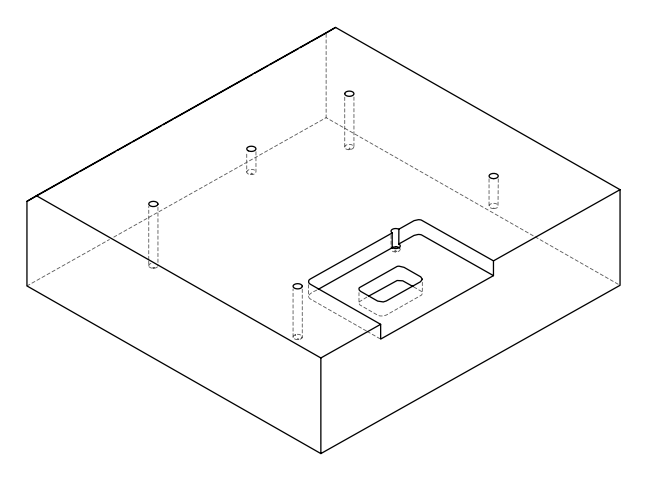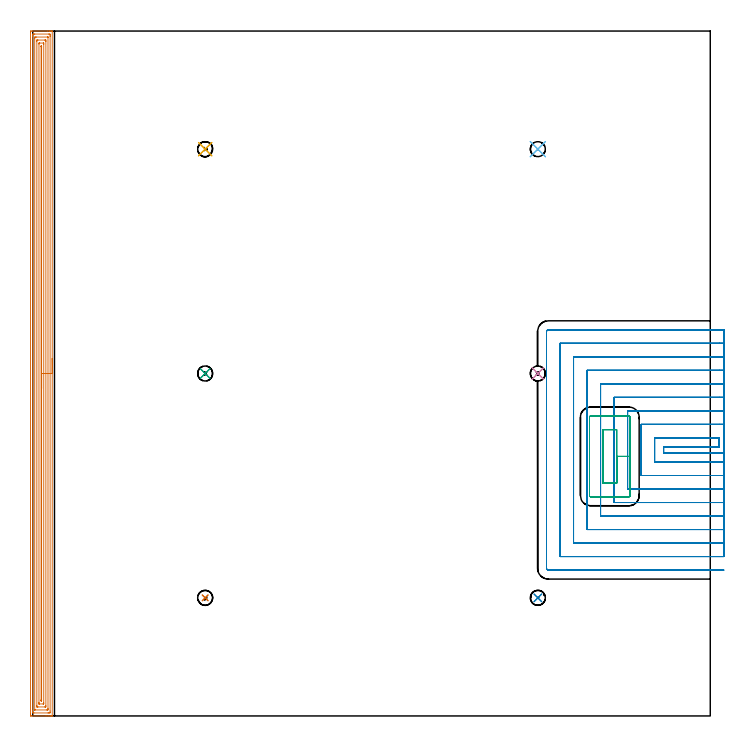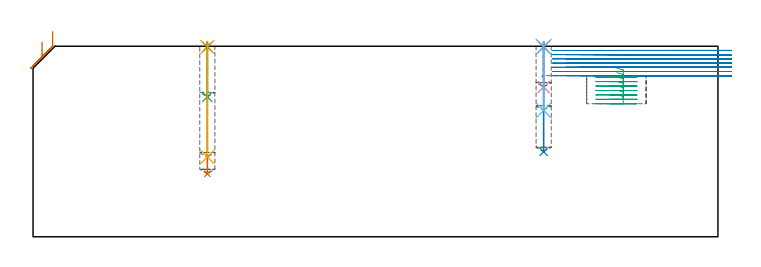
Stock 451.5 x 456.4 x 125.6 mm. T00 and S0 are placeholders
(PLAN: 15 operations, 3 tool changes, 81.4 min)
(1 SPOT_DRILL | STEP1POCKET | NXT0321_9005460120000 | 0.03 min | 4 mm3)
(2 SPOT_DRILL_1 | STEP1POCKET_1 | NXT0321_9005460120000 | 0.03 min | 2 mm3)
(3 SPOT_DRILL_2 | STEP1POCKET_2 | NXT0321_9005460120000 | 0.03 min | 0 mm3)
(4 SPOT_DRILL_3 | STEP1POCKET_3 | NXT0321_9005460120000 | 0.03 min | 1 mm3)
(5 SPOT_DRILL_4 | STEP1POCKET_4 | NXT0321_9005460120000 | 0.03 min | 1 mm3)
(6 SPOT_DRILL_5 | STEP1POCKET_5 | NXT0321_9005460120000 | 0.03 min | 1 mm3)
(7 DRILL_BLIND_HOLE_INTO_CENTER | STEP1POCKET | UGT0301_032 | 0.35 min | 6409 mm3)
(8 DRILL_BLIND_HOLE_INTO_CENTER_1 | STEP1POCKET_1 | UGT0301_032 | 0.29 min | 5320 mm3)
(9 DRILL_BLIND_HOLE_INTO_CENTER_2 | STEP1POCKET_2 | UGT0301_032 | 0.14 min | 2407 mm3)
(10 DRILL_BLIND_HOLE_INTO_CENTER_3 | STEP1POCKET_3 | UGT0301_032 | 0.12 min | 1944 mm3)
(11 DRILL_BLIND_HOLE_INTO_CENTER_4 | STEP1POCKET_4 | UGT0301_032 | 0.3 min | 5539 mm3)
(12 DRILL_BLIND_HOLE_INTO_CENTER_5 | STEP1POCKET_5 | UGT0301_032 | 0.18 min | 3146 mm3)
(13 AREA_MILL | FG_CHAMFER_SURFACE | UGT0205_001 | 22.09 min | 47972 mm3)
(14 MILL_OPEN_POCKET | POCKET_OPEN | NXT0201_011 | Follow Part, ap 3, ae 75% | 53.5 min | 383079 mm3)
(15 MILL_RECTANGULAR_POCKET | POCKET_RECTANGULAR_STRAIGHT | NXT0201_011 | Follow Part, ap 3, ae 75% | 4.3 min | 46837 mm3)
(TOOL NXT0321_9005460120000 | NC Spot Drill, 142deg, 12mm, Carbide, Uncoated | D12 PA142 FL30 Z2)
(TOOL UGT0301_032 | Twist Drill 10 mm | D10 PA118 FL87 Z2)
(TOOL UGT0205_001 | Chamfer Mill 20 x 3 x 45 deg. | D20 FL50 Z2)
(TOOL NXT0201_011 | ENDMILL 12mm [2P460-1200-NA 1630] | D12 FL38 Z6)
(OP 1 SPOT_DRILL)
G17 G21 G94 G90
T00 M6
G54
G17 G0 G90 X114.9 Y78.7 S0 M3
G43 Z135.6 H0
G94 G81 G98 Z125.17 F250. R128.6
G80
M5
M2
(OP 2 SPOT_DRILL_1)
G17 G21 G94 G90
T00 M6
G54
G17 G0 G90 X336.6 Y78.7 S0 M3
G43 Z135.6 H0
G94 G81 G98 Z125.17 F250. R128.6
G80
M5
M2
(OP 3 SPOT_DRILL_2)
G17 G21 G94 G90
T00 M6
G54
G17 G0 G90 X114.9 Y228.2 S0 M3
G43 Z135.6 H0
G94 G81 G98 Z125.17 F250. R128.6
G80
M5
M2
(OP 4 SPOT_DRILL_3)
G17 G21 G94 G90
T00 M6
G54
G17 G0 G90 X336.6 Y228.2 S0 M3
G43 Z135.6 H0
G94 G81 G98 Z125.17 F250. R128.6
G80
M5
M2
(OP 5 SPOT_DRILL_4)
G17 G21 G94 G90
T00 M6
G54
G17 G0 G90 X114.9 Y377.7 S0 M3
G43 Z135.6 H0
G94 G81 G98 Z125.17 F250. R128.6
G80
M5
M2
(OP 6 SPOT_DRILL_5)
G17 G21 G94 G90
T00 M6
G54
G17 G0 G90 X336.6 Y377.7 S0 M3
G43 Z135.6 H0
G94 G81 G98 Z125.17 F250. R128.6
G80
M5
M2
(OP 7 DRILL_BLIND_HOLE_INTO_CENTER)
G17 G21 G94 G90
T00 M6
G54
G17 G0 G90 X114.9 Y78.7 S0 M3
G43 Z135.6 H0
G94 G81 G98 Z41.5 F250. R127.6
G80
M5
M2
(OP 8 DRILL_BLIND_HOLE_INTO_CENTER_1)
G17 G21 G94 G90
T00 M6
G54
G17 G0 G90 X336.6 Y78.7 S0 M3
G43 Z135.6 H0
G94 G81 G98 Z56. F250. R127.6
G80
M5
M2
(OP 9 DRILL_BLIND_HOLE_INTO_CENTER_2)
G17 G21 G94 G90
T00 M6
G54
G17 G0 G90 X114.9 Y228.2 S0 M3
G43 Z135.6 H0
G94 G81 G98 Z92.2 F250. R127.6
G80
M5
M2
(OP 10 DRILL_BLIND_HOLE_INTO_CENTER_3)
G17 G21 G94 G90
T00 M6
G54
G17 G0 G90 X336.6 Y228.2 S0 M3
G43 Z135.6 H0
G94 G81 G98 Z98.7 F250. R127.6
G80
M5
M2
(OP 11 DRILL_BLIND_HOLE_INTO_CENTER_4)
G17 G21 G94 G90
T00 M6
G54
G17 G0 G90 X114.9 Y377.7 S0 M3
G43 Z135.6 H0
G94 G81 G98 Z52.6 F250. R127.6
G80
M5
M2
(OP 12 DRILL_BLIND_HOLE_INTO_CENTER_5)
G17 G21 G94 G90
T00 M6
G54
G17 G0 G90 X336.6 Y377.7 S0 M3
G43 Z135.6 H0
G94 G81 G98 Z83.3 F250. R127.6
G80
M5
M2
(OP 13 AREA_MILL)
G17 G21 G94 G90
T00 M6
G54
G17 G0 G90 X13. Y238.2 S1061 M3
G43 Z135.6 H0
G94 G1 Y238.162 Z134.728 F250.
Y238.048 Z133.863
Y237.859 Z133.012
Y237.597 Z132.18
Y237.263 Z131.374
Y236.86 Z130.6
Y236.392 Z129.864
Y235.86 Z129.172
Y235.271 Z128.529
Y234.628 Z127.939
Y233.936 Z127.408
Y233.2 Z126.94
Y232.426 Z126.537
Y231.62 Z126.203
Y230.788 Z125.941
Y229.937 Z125.752
Y229.072 Z125.638
Y228.2 Z125.6
Y0.183
X12.997 Y0.01 Z125.588
X12.949 Y0.007 Z125.541
X12.531 Y0. Z125.131
X12.263 Z124.863
X11.536 Z124.131
X10.282 Z122.879
X8.866 Z121.461
X-0.926 Y0.001 Z111.671
X-1.16 Y0.003 Z111.437
X-1.492 Y0.008 Z111.106
X-1.494 Y0.059 Z111.104
X-1.499 Y0.63 Z111.101
X-1.5 Y1.206 Z111.1
Y455.452
X-1.499 Y455.77 Z111.101
X-1.494 Y456.341 Z111.104
X-1.492 Y456.392 Z111.106
X-0.926 Y456.396 Z111.671
X-0.3 Y456.4 Z112.298
X9.756 Z122.351
X11.173 Z123.769
X11.536 Z124.131
X12.263 Z124.863
X12.531 Z125.131
X12.949 Y456.393 Z125.541
X12.997 Y456.39 Z125.588
X13. Y456.217 Z125.6
Y228.2
X11.586 Z124.186
Y3.263
X11.582 Y2.418 Z124.182
X11.579 Y2.375 Z124.179
X11.536 Y2.01 Z124.136
X11.06 Y2.003 Z123.66
X10.646 Y2.001 Z123.246
X10.172 Y2. Z122.772
X0.854 Y2.001 Z113.454
X0.377 Y2.003 Z112.977
X-0.036 Y2.01 Z112.564
X-0.079 Y2.418 Z112.521
X-0.082 Y2.464 Z112.518
X-0.086 Y3.312 Z112.514
Y3.362
Y453.138
X-0.082 Y453.982 Z112.518
X-0.08 Y454.026 Z112.52
X-0.036 Y454.39 Z112.564
X0.44 Y454.398 Z113.04
X0.854 Y454.399 Z113.454
X1.328 Y454.4 Z113.928
X10.646 Y454.399 Z123.246
X11.123 Y454.397 Z123.723
X11.536 Y454.39 Z124.136
X11.579 Y453.982 Z124.179
X11.582 Y453.936 Z124.182
X11.586 Y453.088 Z124.186
Y453.038
Y228.2
X10.171 Z122.771
Y5.101
X10.169 Y4.685 Z122.769
X10.164 Y4.206 Z122.764
X10.16 Y4.01 Z122.76
X9.959 Y4.003 Z122.559
X9.756 Y4.001 Z122.356
X9.071 Y4. Z121.671
X1.539 Y4.001 Z114.139
X1.402 Y4.004 Z114.002
X1.353 Y4.008 Z113.953
X1.334 Y4.012 Z113.934
X1.333 Y4.018 Z113.933
X1.33 Y4.067 Z113.93
X1.329 Y4.206 Z113.929
Y451.299
X1.331 Y451.715 Z113.931
X1.335 Y452.194 Z113.935
X1.34 Y452.39 Z113.94
X1.541 Y452.397 Z114.141
X1.744 Y452.399 Z114.344
X2.429 Y452.4 Z115.029
X9.961 Y452.399 Z122.561
X10.098 Y452.396 Z122.698
X10.147 Y452.392 Z122.747
X10.166 Y452.388 Z122.766
X10.167 Y452.382 Z122.767
X10.17 Y452.333 Z122.77
X10.171 Y452.194 Z122.771
Y228.2
X8.757 Z121.357
Y6.889
X8.751 Y6.11 Z121.351
X8.743 Y6.01 Z121.343
X8.639 Y6.005 Z121.239
X8.418 Y6.002 Z121.018
X7.975 Y6. Z120.575
X3.525 Z116.125
X3.08 Y6.002 Z115.68
X2.861 Y6.005 Z115.461
X2.757 Y6.01 Z115.357
X2.75 Y6.082 Z115.35
X2.743 Y6.78 Z115.343
Y6.889
Y449.511
X2.749 Y450.29 Z115.349
X2.757 Y450.39 Z115.357
X2.861 Y450.395 Z115.461
X3.082 Y450.398 Z115.682
X3.525 Y450.4 Z116.125
X7.975 Z120.575
X8.42 Y450.398 Z121.02
X8.639 Y450.395 Z121.239
X8.743 Y450.39 Z121.343
X8.75 Y450.318 Z121.35
X8.757 Y449.62 Z121.357
Y449.511
Y228.2
X7.343 Z119.943
X7.342 Y8.677 Z119.942
X7.341 Y8.421 Z119.941
X7.336 Y8.16 Z119.936
X7.331 Y8.01 Z119.931
X7.254 Y8.007 Z119.854
X7.085 Y8.003 Z119.685
X6.869 Y8. Z119.469
X4.415 Y8.001 Z117.015
X4.195 Y8.003 Z116.795
X4.164 Y8.01 Z116.764
X4.162 Y8.016 Z116.762
X4.159 Y8.04 Z116.759
X4.157 Y8.677 Z116.757
Y8.936
X4.158 Y447.723 Z116.758
X4.159 Y447.979 Z116.759
X4.164 Y448.24 Z116.764
X4.169 Y448.39 Z116.769
X4.246 Y448.393 Z116.846
X4.415 Y448.397 Z117.015
X4.631 Y448.4 Z117.231
X7.085 Y448.399 Z119.685
X7.305 Y448.397 Z119.905
X7.336 Y448.39 Z119.936
X7.338 Y448.384 Z119.938
X7.341 Y448.36 Z119.941
X7.343 Y447.723 Z119.943
Y447.464
Y228.2
X5.929 Z118.529
X5.928 Y10.466 Z118.528
X5.927 Y10.28 Z118.527
X5.924 Y10.06 Z118.524
X5.922 Y10.014 Z118.522
X5.841 Y10.007 Z118.441
X5.766 Y10.003 Z118.366
X5.603 Y10.01 Z118.203
X5.578 Y10.024 Z118.178
X5.576 Y10.078 Z118.176
X5.573 Y10.197 Z118.173
X5.572 Y10.466 Z118.172
X5.571 Y10.825 Z118.171
X5.572 Y445.934 Z118.172
X5.575 Y446.294 Z118.175
X5.578 Y446.368 Z118.178
X5.58 Y446.39 Z118.18
X5.598 Y446.392 Z118.198
X5.735 Y446.397 Z118.335
X5.897 Y446.39 Z118.497
X5.922 Y446.376 Z118.522
X5.924 Y446.322 Z118.524
X5.927 Y446.203 Z118.527
X5.928 Y445.934 Z118.528
X5.929 Y445.667 Z118.529
Y228.2
Y227.328 Z118.567
Y226.464 Z118.681
Y225.612 Z118.87
Y224.78 Z119.132
Y223.974 Z119.466
Y223.2 Z119.869
Y222.464 Z120.337
Y221.772 Z120.868
Y221.129 Z121.458
Y220.54 Z122.101
Y220.008 Z122.793
Y219.54 Z123.529
Y219.137 Z124.303
Y218.803 Z125.109
Y218.541 Z125.941
Y218.352 Z126.792
Y218.238 Z127.657
Y218.2 Z128.529
G0 Z135.6
M5
M2
(OP 14 MILL_OPEN_POCKET)
G17 G21 G94 G90
T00 M6
G54
G17 G0 G90 X460.5 Y175.2 S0 M3
G43 Z135.6 H1
Z122.828
G94 G1 X457.5 F250.
X420.4 F500.
Y179.3
X457.5
Y185.3
X414.4
Y169.2
X457.5
X460.5 F250.
Y194.3
X457.5
X405.4 F500.
Y160.2
X457.5
X460.5 F250.
Y203.3
X457.5
X396.4 F500.
Y151.2
X457.5
X460.5 F250.
Y212.3
X457.5
X387.4 F500.
Y142.2
X457.5
X460.5 F250.
Y221.3
X457.5
X378.4 F500.
Y133.2
X457.5
X460.5 F250.
Y230.3
X457.5
X369.4 F500.
Y124.2
X457.5
X460.5 F250.
Y239.3
X457.5
X360.4 F500.
Y115.2
X457.5
X460.5 F250.
Y248.3
X457.5
X351.4 F500.
Y106.2
X457.5
X460.5 F250.
Y257.3
X457.5
X343.6 F500.
G3 X342.4 Y256.1 R1.2
G1 Y98.4
G3 X343.6 Y97.2 R1.2
G1 X457.5
X460.5 F250.
G0 Y175.2 Z120.057
G1 X457.5
X420.4 F500.
Y179.3
X457.5
Y185.3
X414.4
Y169.2
X457.5
X460.5 F250.
Y194.3
X457.5
X405.4 F500.
Y160.2
X457.5
X460.5 F250.
Y203.3
X457.5
X396.4 F500.
Y151.2
X457.5
X460.5 F250.
Y212.3
X457.5
X387.4 F500.
Y142.2
X457.5
X460.5 F250.
Y221.3
X457.5
X378.4 F500.
Y133.2
X457.5
X460.5 F250.
Y230.3
X457.5
X369.4 F500.
Y124.2
X457.5
X460.5 F250.
Y239.3
X457.5
X360.4 F500.
Y115.2
X457.5
X460.5 F250.
Y248.3
X457.5
X351.4 F500.
Y106.2
X457.5
X460.5 F250.
Y257.3
X457.5
X343.6 F500.
G3 X342.4 Y256.1 R1.2
G1 Y98.4
G3 X343.6 Y97.2 R1.2
G1 X457.5
X460.5 F250.
G0 Y175.2 Z117.286
G1 X457.5
X420.4 F500.
Y179.3
X457.5
Y185.3
X414.4
Y169.2
X457.5
X460.5 F250.
Y194.3
X457.5
X405.4 F500.
Y160.2
X457.5
X460.5 F250.
Y203.3
X457.5
X396.4 F500.
Y151.2
X457.5
X460.5 F250.
Y212.3
X457.5
X387.4 F500.
Y142.2
X457.5
X460.5 F250.
Y221.3
X457.5
X378.4 F500.
Y133.2
X457.5
X460.5 F250.
Y230.3
X457.5
X369.4 F500.
Y124.2
X457.5
X460.5 F250.
Y239.3
X457.5
X360.4 F500.
Y115.2
X457.5
X460.5 F250.
Y248.3
X457.5
X351.4 F500.
Y106.2
X457.5
X460.5 F250.
Y257.3
X457.5
X343.6 F500.
G3 X342.4 Y256.1 R1.2
G1 Y98.4
G3 X343.6 Y97.2 R1.2
G1 X457.5
X460.5 F250.
G0 Y175.2 Z114.514
G1 X457.5
X420.4 F500.
Y179.3
X457.5
Y185.3
X414.4
Y169.2
X457.5
X460.5 F250.
Y194.3
X457.5
X405.4 F500.
Y160.2
X457.5
X460.5 F250.
Y203.3
X457.5
X396.4 F500.
Y151.2
X457.5
X460.5 F250.
Y212.3
X457.5
X387.4 F500.
Y142.2
X457.5
X460.5 F250.
Y221.3
X457.5
X378.4 F500.
Y133.2
X457.5
X460.5 F250.
Y230.3
X457.5
X369.4 F500.
Y124.2
X457.5
X460.5 F250.
Y239.3
X457.5
X360.4 F500.
Y115.2
X457.5
X460.5 F250.
Y248.3
X457.5
X351.4 F500.
Y106.2
X457.5
X460.5 F250.
Y257.3
X457.5
X343.6 F500.
G3 X342.4 Y256.1 R1.2
G1 Y98.4
G3 X343.6 Y97.2 R1.2
G1 X457.5
X460.5 F250.
G0 Y175.2 Z111.743
G1 X457.5
X420.4 F500.
Y179.3
X457.5
Y185.3
X414.4
Y169.2
X457.5
X460.5 F250.
Y194.3
X457.5
X405.4 F500.
Y160.2
X457.5
X460.5 F250.
Y203.3
X457.5
X396.4 F500.
Y151.2
X457.5
X460.5 F250.
Y212.3
X457.5
X387.4 F500.
Y142.2
X457.5
X460.5 F250.
Y221.3
X457.5
X378.4 F500.
Y133.2
X457.5
X460.5 F250.
Y230.3
X457.5
X369.4 F500.
Y124.2
X457.5
X460.5 F250.
Y239.3
X457.5
X360.4 F500.
Y115.2
X457.5
X460.5 F250.
Y248.3
X457.5
X351.4 F500.
Y106.2
X457.5
X460.5 F250.
Y257.3
X457.5
X343.6 F500.
G3 X342.4 Y256.1 R1.2
G1 Y98.4
G3 X343.6 Y97.2 R1.2
G1 X457.5
X460.5 F250.
G0 Y175.2 Z108.971
G1 X457.5
X420.4 F500.
Y179.3
X457.5
Y185.3
X414.4
Y169.2
X457.5
X460.5 F250.
Y194.3
X457.5
X405.4 F500.
Y160.2
X457.5
X460.5 F250.
Y203.3
X457.5
X396.4 F500.
Y151.2
X457.5
X460.5 F250.
Y212.3
X457.5
X387.4 F500.
Y142.2
X457.5
X460.5 F250.
Y221.3
X457.5
X378.4 F500.
Y133.2
X457.5
X460.5 F250.
Y230.3
X457.5
X369.4 F500.
Y124.2
X457.5
X460.5 F250.
Y239.3
X457.5
X360.4 F500.
Y115.2
X457.5
X460.5 F250.
Y248.3
X457.5
X351.4 F500.
Y106.2
X457.5
X460.5 F250.
Y257.3
X457.5
X343.6 F500.
G3 X342.4 Y256.1 R1.2
G1 Y98.4
G3 X343.6 Y97.2 R1.2
G1 X457.5
X460.5 F250.
G0 Y175.2 Z106.2
G1 X457.5
X420.4 F500.
Y179.3
X457.5
Y185.3
X414.4
Y169.2
X457.5
X460.5 F250.
Y194.3
X457.5
X405.4 F500.
Y160.2
X457.5
X460.5 F250.
Y203.3
X457.5
X396.4 F500.
Y151.2
X457.5
X460.5 F250.
Y212.3
X457.5
X387.4 F500.
Y142.2
X457.5
X460.5 F250.
Y221.3
X457.5
X378.4 F500.
Y133.2
X457.5
X460.5 F250.
Y230.3
X457.5
X369.4 F500.
Y124.2
X457.5
X460.5 F250.
Y239.3
X457.5
X360.4 F500.
Y115.2
X457.5
X460.5 F250.
Y248.3
X457.5
X351.4 F500.
Y106.2
X457.5
X460.5 F250.
Y257.3
X457.5
X343.6 F500.
G3 X342.4 Y256.1 R1.2
G1 Y98.4
G3 X343.6 Y97.2 R1.2
G1 X457.5
X460.5 F250.
G0 Z135.6
M5
M2
(OP 15 MILL_RECTANGULAR_POCKET)
G17 G21 G94 G90
T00 M6
G54
G17 G0 G90 X384.874 Y155.1 S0 M3
G43 Z135.6 H1
Z111.108
G94 G1 X389.1 Z109.975 F250.
Y172.95 Z105.192
Y190.8 F500.
X380.
Y155.1
X389.1
Y172.95
X398.1
Y199.1
G3 X397.4 Y199.8 R0.7
G1 X371.7
G3 X371. Y199.1 R0.7
G1 Y146.8
G3 X371.7 Y146.1 R0.7
G1 X397.4
G3 X398.1 Y146.8 R0.7
G1 Y172.95
Y173.95
G0 X384.874 Y155.1 Z108.192
G1 X389.1 Z107.06 F250.
Y172.95 Z102.277
Y190.8 F500.
X380.
Y155.1
X389.1
Y172.95
X398.1
Y199.1
G3 X397.4 Y199.8 R0.7
G1 X371.7
G3 X371. Y199.1 R0.7
G1 Y146.8
G3 X371.7 Y146.1 R0.7
G1 X397.4
G3 X398.1 Y146.8 R0.7
G1 Y172.95
Y173.95
G0 X384.874 Y155.1 Z105.277
G1 X389.1 Z104.144 F250.
Y172.95 Z99.362
Y190.8 F500.
X380.
Y155.1
X389.1
Y172.95
X398.1
Y199.1
G3 X397.4 Y199.8 R0.7
G1 X371.7
G3 X371. Y199.1 R0.7
G1 Y146.8
G3 X371.7 Y146.1 R0.7
G1 X397.4
G3 X398.1 Y146.8 R0.7
G1 Y172.95
Y173.95
G0 X384.874 Y155.1 Z102.362
G1 X389.1 Z101.229 F250.
Y172.95 Z96.446
Y190.8 F500.
X380.
Y155.1
X389.1
Y172.95
X398.1
Y199.1
G3 X397.4 Y199.8 R0.7
G1 X371.7
G3 X371. Y199.1 R0.7
G1 Y146.8
G3 X371.7 Y146.1 R0.7
G1 X397.4
G3 X398.1 Y146.8 R0.7
G1 Y172.95
Y173.95
G0 X384.874 Y155.1 Z99.446
G1 X389.1 Z98.314 F250.
Y172.95 Z93.531
Y190.8 F500.
X380.
Y155.1
X389.1
Y172.95
X398.1
Y199.1
G3 X397.4 Y199.8 R0.7
G1 X371.7
G3 X371. Y199.1 R0.7
G1 Y146.8
G3 X371.7 Y146.1 R0.7
G1 X397.4
G3 X398.1 Y146.8 R0.7
G1 Y172.95
Y173.95
G0 X384.874 Y155.1 Z96.531
G1 X389.1 Z95.398 F250.
Y172.95 Z90.615
Y190.8 F500.
X380.
Y155.1
X389.1
Y172.95
X398.1
Y199.1
G3 X397.4 Y199.8 R0.7
G1 X371.7
G3 X371. Y199.1 R0.7
G1 Y146.8
G3 X371.7 Y146.1 R0.7
G1 X397.4
G3 X398.1 Y146.8 R0.7
G1 Y172.95
Y173.95
G0 X384.874 Y155.1 Z93.615
G1 X389.1 Z92.483 F250.
Y172.95 Z87.7
Y190.8 F500.
X380.
Y155.1
X389.1
Y172.95
X398.1
Y199.1
G3 X397.4 Y199.8 R0.7
G1 X371.7
G3 X371. Y199.1 R0.7
G1 Y146.8
G3 X371.7 Y146.1 R0.7
G1 X397.4
G3 X398.1 Y146.8 R0.7
G1 Y172.95
Y173.95
G0 Z135.6
M5
M2
